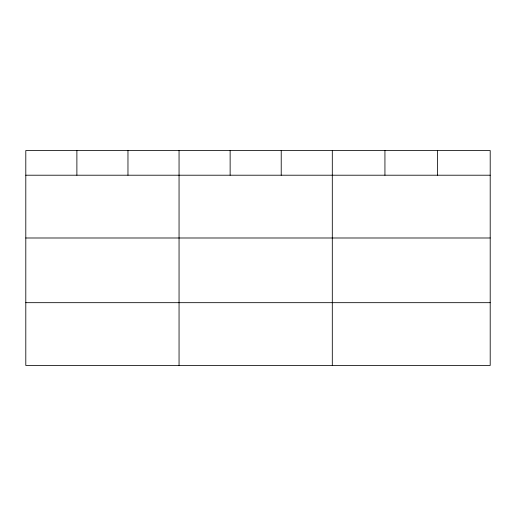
<?xml version="1.0" encoding="UTF-8"?>
<svg xmlns="http://www.w3.org/2000/svg" width="516" height="516" viewBox="0 0 516 516"><rect width="100%" height="100%" fill="white"/><g stroke="black" fill="none" stroke-linecap="round" stroke-linejoin="round"><path stroke-width="0.77" d="M490.2 237.992L490.2 150.537L25.8 150.537L25.8 365.463L490.2 365.463L490.2 237.992L25.8 237.992M25.8 175.208L490.2 175.208M25.8 302.679L490.2 302.679M437.568 150.537L437.568 175.208M384.936 150.537L384.936 175.208M332.304 150.537L332.304 365.463M281.22 150.537L281.22 175.208M230.136 150.537L230.136 175.208M179.052 150.537L179.052 365.463M127.968 150.537L127.968 175.208M76.884 150.537L76.884 175.208"/></g></svg>
